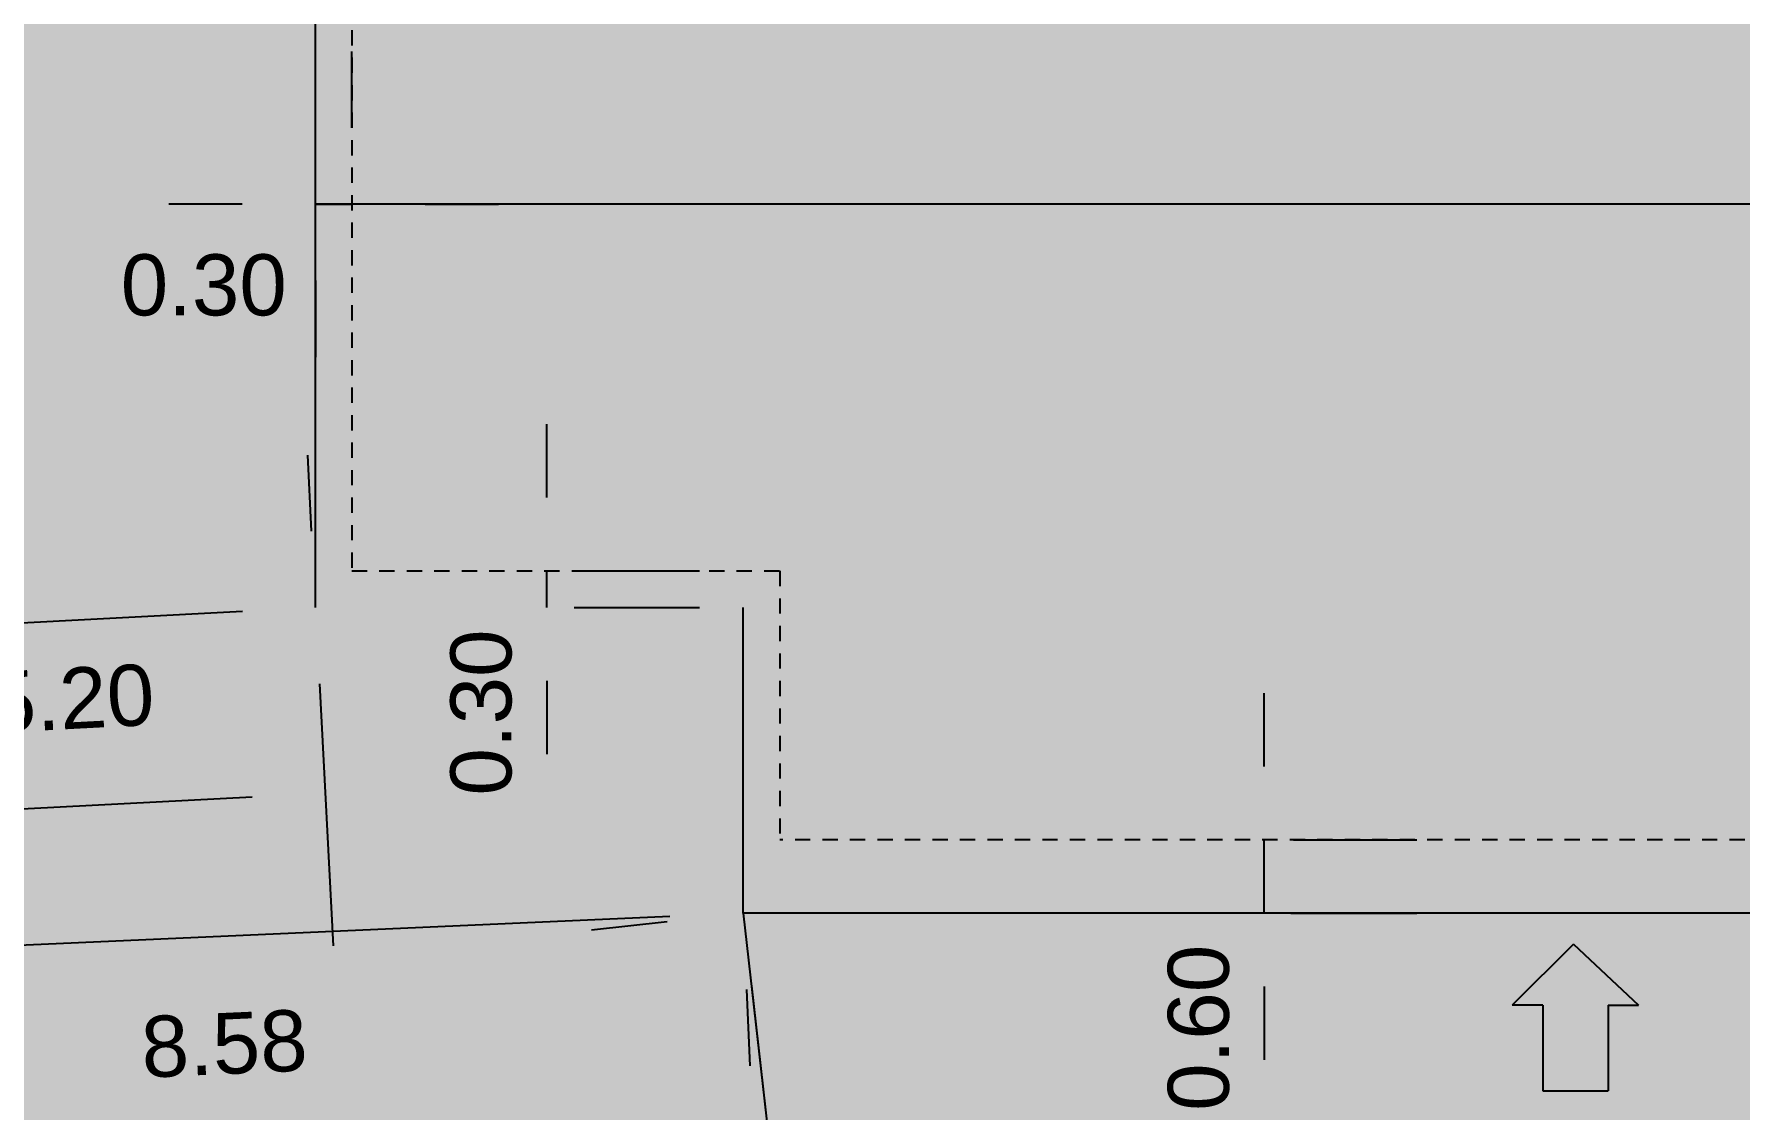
# Model space of a CAD drawing. Header units: millimetres. Extents: x 2334 to 13061, y 1687 to 13341.
# Drawn here: x 2342.43 to 2356.39, y 1713.88 to 1722.69 of the extents above; entities that cross this region are included whole.
import ezdxf

# ---------------------------------------------------------------- set-up
doc = ezdxf.new("R2010")
doc.units = ezdxf.units.MM
doc.linetypes.add('CACHE', pattern=[0.375, 0.25, -0.125])
for name, color, linetype in [('Espaces verts', 82, 'Continuous'), ('LimitesConstr', 1, 'Continuous'), ('Maison', 7, 'Continuous')]:
    doc.layers.add(name, color=color, linetype=linetype)
doc.styles.get("Standard").update_dxf_attribs({"font": 'Arial.ttf'})
doc.dimstyles.new('ISO-25', dxfattribs={"dimtxt": 2.5, "dimasz": 2.5, "dimexe": 1.25, "dimexo": 0.625, "dimtad": 1, "dimtxsty": 'Standard', "dimcen": 2.5, "dimadec": 0, "dimazin": 0, "dimtfac": 1, "dimtmove": 0, "dimatfit": 3, "dimfxl": 1, "dimarcsym": 0})

# ---------------------------------------------------------------- blocks, each defined once
blk = doc.blocks.new('*D2')
at = {"layer": 'Defpoints', "color": 0, "transparency": 16777216}
for p in [(2344.734, 1717.995), (2344.734, 1717.995), (2335.744, 1717.529)]:
    blk.add_point(p, dxfattribs=at)
at = {"layer": 'LimitesConstr', "color": 0, "lineweight": -2, "transparency": 16777216}
for p, q in [((2344.702, 1718.619), (2344.67, 1719.243)), ((2335.712, 1718.153), (2335.679, 1718.777)), ((2336.343, 1717.56), (2344.135, 1717.964))]:
    blk.add_line(p, q, dxfattribs=at)
at = {"layer": 'LimitesConstr', "color": 0, "transparency": 16777216}
for points in [[(2344.13, 1718.064), (2344.14, 1717.864), (2344.734, 1717.995)], [(2336.338, 1717.66), (2336.348, 1717.46), (2335.744, 1717.529)]]:
    blk.add_solid(points, dxfattribs=at)
at = {"layer": 'LimitesConstr', "color": 0, "transparency": 16777216, "insert": (2339.494, 1718.605), "char_height": 0.5, "attachment_point": 5, "rotation": 2.9681}
blk.add_mtext('9.00', dxfattribs=at)
blk = doc.blocks.new('*D5')
at = {"layer": 'Defpoints', "color": 0, "transparency": 16777216}
for p in [(2348.234, 1715.495), (2349.261, 1706.436), (2349.261, 1706.436)]:
    blk.add_point(p, dxfattribs=at)
at = {"layer": 'LimitesConstr', "color": 0, "lineweight": -2, "transparency": 16777216}
for p, q in [((2347.613, 1715.424), (2346.992, 1715.354)), ((2348.302, 1714.899), (2349.193, 1707.032)), ((2349.882, 1706.506), (2350.503, 1706.576))]:
    blk.add_line(p, q, dxfattribs=at)
at = {"layer": 'LimitesConstr', "color": 0, "transparency": 16777216}
for points in [[(2348.401, 1714.91), (2348.203, 1714.887), (2348.234, 1715.495)], [(2349.293, 1707.043), (2349.094, 1707.021), (2349.261, 1706.436)]]:
    blk.add_solid(points, dxfattribs=at)
at = {"layer": 'LimitesConstr', "color": 0, "transparency": 16777216, "insert": (2349.622, 1711.064), "char_height": 0.5, "attachment_point": 5, "rotation": 276.4632}
blk.add_mtext('9.12', dxfattribs=at)
blk = doc.blocks.new('*D7')
at = {"layer": 'Defpoints', "color": 0, "transparency": 16777216}
for p in [(2348.234, 1715.495), (2339.662, 1715.113), (2339.662, 1715.113)]:
    blk.add_point(p, dxfattribs=at)
at = {"layer": 'LimitesConstr', "color": 0, "lineweight": -2, "transparency": 16777216}
for p, q in [((2339.634, 1715.737), (2339.606, 1716.361)), ((2347.635, 1715.468), (2340.261, 1715.139)), ((2348.262, 1714.87), (2348.29, 1714.246))]:
    blk.add_line(p, q, dxfattribs=at)
at = {"layer": 'LimitesConstr', "color": 0, "transparency": 16777216}
for points in [[(2347.631, 1715.568), (2347.639, 1715.368), (2348.234, 1715.495)], [(2340.257, 1715.239), (2340.266, 1715.039), (2339.662, 1715.113)]]:
    blk.add_solid(points, dxfattribs=at)
at = {"layer": 'LimitesConstr', "color": 0, "transparency": 16777216, "insert": (2343.987, 1714.424), "char_height": 0.5, "attachment_point": 5, "rotation": 2.553}
blk.add_mtext('8.58', dxfattribs=at)
blk = doc.blocks.new('*D28')
at = {"layer": 'Defpoints', "color": 0, "transparency": 16777216}
for p in [(2344.734, 1717.995), (2339.541, 1717.726), (2339.62, 1716.205)]:
    blk.add_point(p, dxfattribs=at)
at = {"layer": 'LimitesConstr', "color": 0, "lineweight": -2, "transparency": 16777216}
for p, q in [((2344.767, 1717.371), (2344.878, 1715.226)), ((2339.574, 1717.101), (2339.685, 1714.957)), ((2344.214, 1716.443), (2340.219, 1716.236))]:
    blk.add_line(p, q, dxfattribs=at)
at = {"layer": 'LimitesConstr', "color": 0, "transparency": 16777216}
for points in [[(2344.209, 1716.543), (2344.219, 1716.344), (2344.813, 1716.475)], [(2340.214, 1716.336), (2340.225, 1716.137), (2339.62, 1716.205)]]:
    blk.add_solid(points, dxfattribs=at)
at = {"layer": 'LimitesConstr', "color": 0, "transparency": 16777216, "insert": (2342.734, 1717.248), "char_height": 0.5, "attachment_point": 5, "rotation": 2.9681}
blk.add_mtext('5.20', dxfattribs=at)
blk = doc.blocks.new('*D43')
at = {"layer": 'Defpoints', "color": 0, "transparency": 16777216}
for p in [(2344.734, 1721.295), (2345.031, 1721.295), (2345.031, 1721.295)]:
    blk.add_point(p, dxfattribs=at)
at = {"layer": 'LimitesConstr', "color": 0, "lineweight": -2, "transparency": 16777216}
for p, q in [((2345.031, 1721.92), (2345.031, 1722.545)), ((2344.134, 1721.295), (2343.534, 1721.295)), ((2344.734, 1721.295), (2345.031, 1721.295)), ((2345.631, 1721.295), (2346.231, 1721.295)), ((2344.734, 1720.67), (2344.734, 1720.045))]:
    blk.add_line(p, q, dxfattribs=at)
at = {"layer": 'LimitesConstr', "color": 0, "transparency": 16777216}
for points in [[(2344.134, 1721.395), (2344.134, 1721.195), (2344.734, 1721.295)], [(2345.631, 1721.395), (2345.631, 1721.195), (2345.031, 1721.295)]]:
    blk.add_solid(points, dxfattribs=at)
at = {"layer": 'LimitesConstr', "color": 0, "transparency": 16777216, "insert": (2343.819, 1720.632), "char_height": 0.5, "attachment_point": 5}
blk.add_mtext('0.30', dxfattribs=at)
blk = doc.blocks.new('*D44')
at = {"layer": 'Defpoints', "color": 0, "transparency": 16777216}
for p in [(2352.114, 1716.095), (2352.499, 1716.095), (2352.092, 1715.495)]:
    blk.add_point(p, dxfattribs=at)
at = {"layer": 'LimitesConstr', "color": 0, "lineweight": -2, "transparency": 16777216}
for p, q in [((2352.499, 1716.695), (2352.499, 1717.295)), ((2352.499, 1715.495), (2352.499, 1716.095)), ((2352.739, 1716.095), (2353.749, 1716.095)), ((2352.717, 1715.495), (2353.749, 1715.495)), ((2352.499, 1714.895), (2352.499, 1714.295))]:
    blk.add_line(p, q, dxfattribs=at)
at = {"layer": 'LimitesConstr', "color": 0, "transparency": 16777216}
for points in [[(2352.399, 1716.695), (2352.599, 1716.695), (2352.499, 1716.095)], [(2352.399, 1714.895), (2352.599, 1714.895), (2352.499, 1715.495)]]:
    blk.add_solid(points, dxfattribs=at)
at = {"layer": 'LimitesConstr', "color": 0, "transparency": 16777216, "insert": (2351.964, 1714.556), "char_height": 0.5, "attachment_point": 5, "rotation": 90}
blk.add_mtext('0.60', dxfattribs=at)
blk = doc.blocks.new('*D45')
at = {"layer": 'Defpoints', "color": 0, "transparency": 16777216}
for p in [(2346.227, 1718.295), (2346.626, 1718.295), (2346.227, 1717.995)]:
    blk.add_point(p, dxfattribs=at)
at = {"layer": 'LimitesConstr', "color": 0, "lineweight": -2, "transparency": 16777216}
for p, q in [((2346.626, 1718.895), (2346.626, 1719.495)), ((2346.626, 1717.995), (2346.626, 1718.295)), ((2346.852, 1718.295), (2347.876, 1718.295)), ((2346.852, 1717.995), (2347.876, 1717.995)), ((2346.626, 1717.395), (2346.626, 1716.795))]:
    blk.add_line(p, q, dxfattribs=at)
at = {"layer": 'LimitesConstr', "color": 0, "transparency": 16777216}
for points in [[(2346.526, 1718.895), (2346.726, 1718.895), (2346.626, 1718.295)], [(2346.526, 1717.395), (2346.726, 1717.395), (2346.626, 1717.995)]]:
    blk.add_solid(points, dxfattribs=at)
at = {"layer": 'LimitesConstr', "color": 0, "transparency": 16777216, "insert": (2346.091, 1717.136), "char_height": 0.5, "attachment_point": 5, "rotation": 90}
blk.add_mtext('0.30', dxfattribs=at)

msp = doc.modelspace()

# ---------------------------------------------------------------- hatches: boundary and pattern name
at = {"true_color": 0x939598, "transparency": 33554508}
h = msp.add_hatch(dxfattribs=at)
h.set_pattern_fill('ANGLE', color=252)
h.set_pattern_definition([(0, (-15.8715, 0.4334), (0, 6.985), [5.08, -1.905]), (90, (-15.8715, 0.4334), (-6.985, 4e-16), [5.08, -1.905])])
h.paths.add_polyline_path([(2355.315, 1714.741), (2355.565, 1714.741), (2355.031, 1715.241), (2354.531, 1714.741), (2354.781, 1714.741), (2354.781, 1714.041), (2355.315, 1714.041)])
at = {"layer": 'Espaces verts', "transparency": 33554508}
h = msp.add_hatch(color=256, dxfattribs=at)
h.dxf.hatch_style = 1
h.paths.add_polyline_path([(2339.182, 1725.515), (2340.11, 1705.387), (2360.08, 1707.676), (2359.453, 1713.693), (2360.382, 1713.792), (2359.934, 1717.995), (2356.734, 1717.995), (2356.734, 1715.495), (2348.234, 1715.495), (2348.234, 1717.995), (2344.734, 1717.995), (2344.734, 1724.595), (2347.634, 1724.595), (2347.634, 1728.595), (2341.892, 1728.595)])
at = {"layer": 'Maison', "true_color": 0x991b1e, "transparency": 33554508}
h = msp.add_hatch(color=244, dxfattribs=at)
h.dxf.hatch_style = 1
h.paths.add_polyline_path([(2360.234, 1724.595), (2344.734, 1724.595), (2344.734, 1721.295), (2360.234, 1721.295)])
h.paths.add_polyline_path([(2360.234, 1721.295), (2344.734, 1721.295), (2344.734, 1717.995), (2348.234, 1717.995), (2348.234, 1715.495), (2356.734, 1715.495), (2356.734, 1717.995), (2360.234, 1717.995)])
h.paths.add_polyline_path([(2356.734, 1728.595), (2347.634, 1728.595), (2347.634, 1724.595), (2356.734, 1724.595)])
h.paths.add_polyline_path([(2363.386, 1724.295), (2360.234, 1724.295), (2360.234, 1718.295), (2364.005, 1718.295)])

# ---------------------------------------------------------------- linework, layer by layer
at = {"transparency": 33554636}
for p, q in [((2355.031, 1715.241), (2354.531, 1714.741)), ((2355.031, 1715.241), (2355.565, 1714.741)), ((2354.781, 1714.741), (2354.531, 1714.741)), ((2354.781, 1714.741), (2354.781, 1714.041)), ((2355.315, 1714.741), (2355.565, 1714.741)), ((2355.315, 1714.741), (2355.315, 1714.041)), ((2354.781, 1714.041), (2355.315, 1714.041))]:
    msp.add_line(p, q, dxfattribs=at)
at = {"layer": 'LimitesConstr'}
msp.add_line((2348.234, 1715.495), (2349.273, 1706.325), dxfattribs=at)
at = {"layer": 'Maison'}
for p, q in [((2344.734, 1717.995), (2344.734, 1724.595)), ((2360.234, 1721.295), (2344.734, 1721.295)), ((2348.234, 1715.495), (2348.234, 1717.995)), ((2348.234, 1717.995), (2348.234, 1717.995)), ((2356.734, 1715.495), (2348.234, 1715.495))]:
    msp.add_line(p, q, dxfattribs=at)
at = {"layer": 'Maison', "linetype": 'CACHE', "ltscale": 0.5, "transparency": 33554636}
for p, q in [((2345.031, 1724.295), (2345.031, 1718.295)), ((2345.031, 1718.295), (2348.534, 1718.295)), ((2348.534, 1718.295), (2348.534, 1716.095)), ((2356.434, 1716.095), (2348.534, 1716.095))]:
    msp.add_line(p, q, dxfattribs=at)

# ---------------------------------------------------------------- dimensions: what is measured, and where the dimension line sits
at = {"layer": 'LimitesConstr', "transparency": 33554636}
dim = msp.add_linear_dim(base=(2345.031, 1721.295), p1=(2344.734, 1721.295), p2=(2345.031, 1721.295), dimstyle='ISO-25', override={"dimtxt": 0.5, "dimasz": 0.6, "dimzin": 0, "dimdsep": 46, "dimtmove": 2}, dxfattribs=at)
dim.commit()
dim.dimension.update_dxf_attribs({"geometry": '*D43', "text_midpoint": (2343.819, 1720.632), "dimtype": 160})
for base, p1, p2, angle, override, picture, middle, dimtype in [((2346.626, 1718.295), (2346.227, 1717.995), (2346.227, 1718.295), 90, {"dimtxt": 0.5, "dimasz": 0.6, "dimzin": 0, "dimdsep": 46, "dimtmove": 2}, '*D45', (2346.091, 1717.136), 160), ((2339.62, 1716.205), (2344.734, 1717.995), (2339.541, 1717.726), 182.9681, {"dimtxt": 0.5, "dimasz": 0.6, "dimzin": 0, "dimdsep": 46}, '*D28', (2342.78, 1716.369), 161), ((2352.499, 1716.095), (2352.092, 1715.495), (2352.114, 1716.095), 90, {"dimtxt": 0.5, "dimasz": 0.6, "dimzin": 0, "dimdsep": 46, "dimtmove": 2}, '*D44', (2351.964, 1714.556), 160)]:
    dim = msp.add_linear_dim(base=base, p1=p1, p2=p2, angle=angle, dimstyle='ISO-25', override=override, dxfattribs=at)
    dim.commit()
    dim.dimension.update_dxf_attribs({"geometry": picture, "text_midpoint": middle, "dimtype": dimtype})
at = {"layer": 'LimitesConstr'}
dim = msp.add_linear_dim(base=(2344.734, 1717.995), p1=(2335.744, 1717.529), p2=(2344.734, 1717.995), angle=2.9681, dimstyle='ISO-25', override={"dimtxt": 0.5, "dimasz": 0.6, "dimzin": 0, "dimdsep": 46}, dxfattribs=at)
dim.commit()
dim.dimension.update_dxf_attribs({"geometry": '*D2', "text_midpoint": (2339.54, 1717.725), "dimtype": 161})
for p2, override, picture, middle in [((2339.662, 1715.113), {"dimtxt": 0.5, "dimasz": 0.6, "dimtad": 4, "dimdsep": 46}, '*D7', (2343.987, 1714.424)), ((2349.261, 1706.436), {"dimtxt": 0.5, "dimasz": 0.6, "dimdsep": 46}, '*D5', (2349.622, 1711.064))]:
    dim = msp.add_aligned_dim(p1=(2348.234, 1715.495), p2=p2, distance=0, dimstyle='ISO-25', override=override, dxfattribs=at)
    dim.commit()
    dim.dimension.update_dxf_attribs({"geometry": picture, "text_midpoint": middle})

doc.saveas('drawing.dxf')
